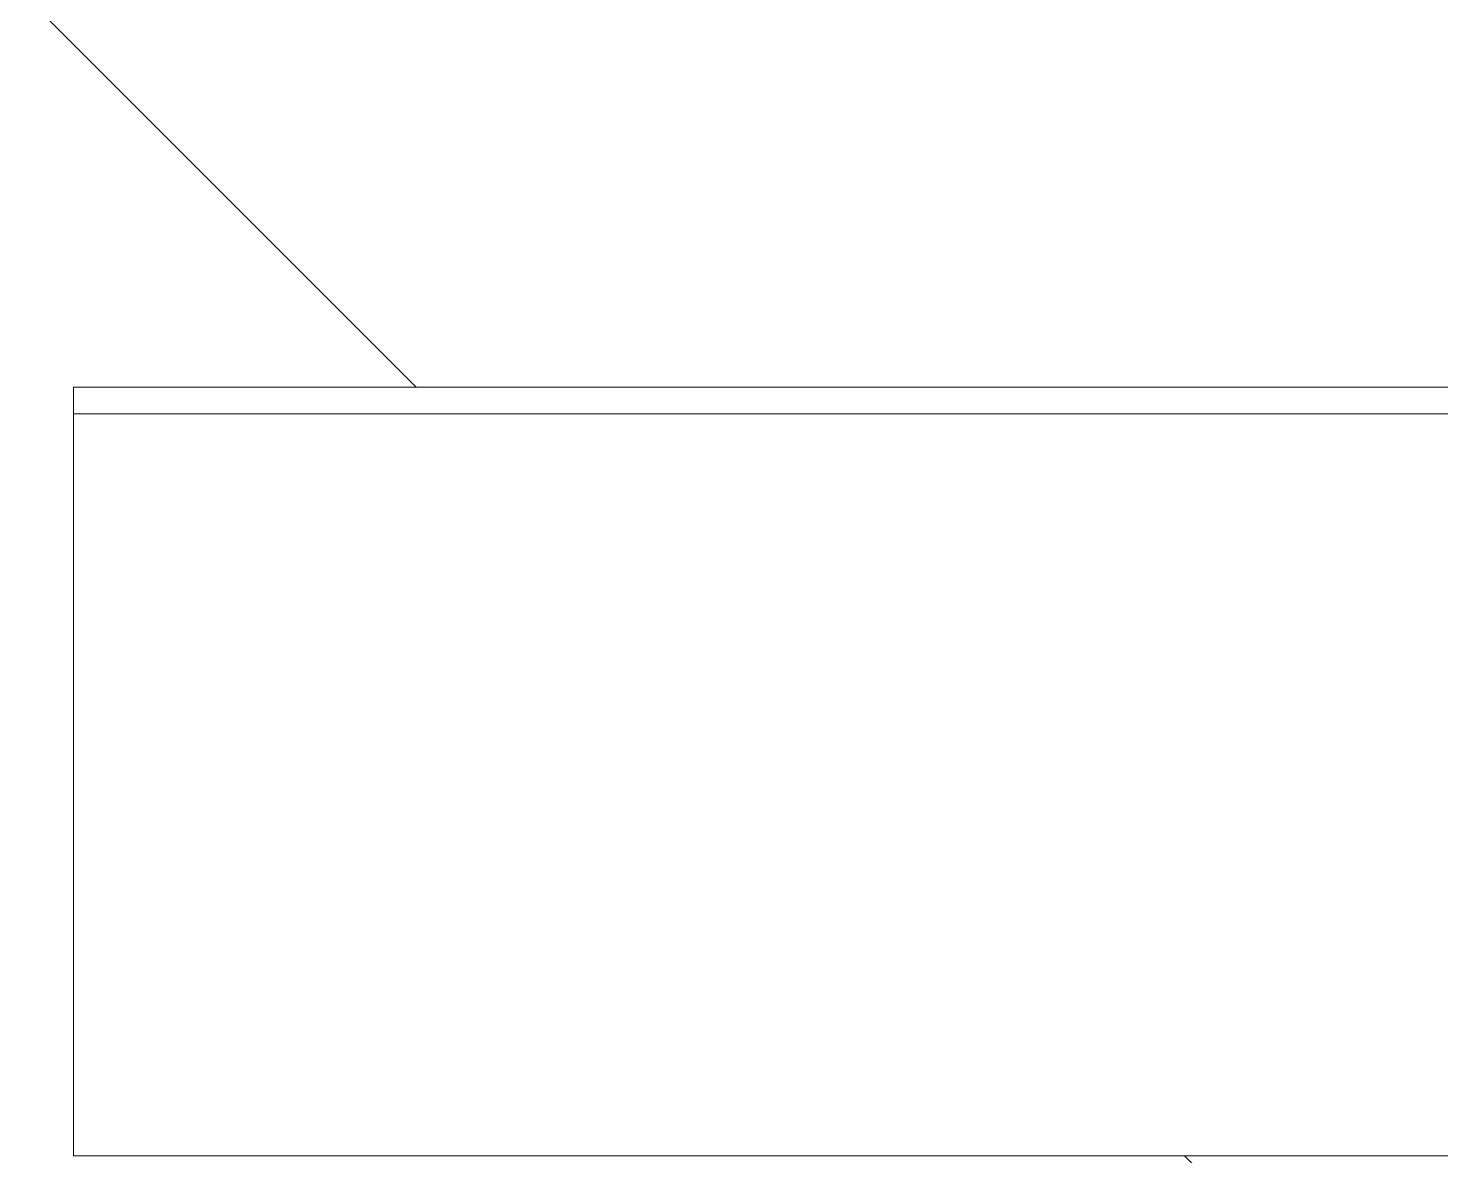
# Model space of a CAD drawing. Header units: millimetres. Extents: x -106145 to 154907, y -84585 to 152038.
# Drawn here: x 28839.5 to 28984.6, y -15319.4 to -15203.6 of the extents above; entities that cross this region are included whole.
import ezdxf

# ---------------------------------------------------------------- set-up
doc = ezdxf.new("R2010")
doc.units = ezdxf.units.MM
for name, color, linetype, lineweight in [('A-FLOR', 7, 'Continuous', 5), ('A-GLAZ', 7, 'Continuous', 5), ('A-WALL-PATT', 7, 'Continuous', 5)]:
    doc.layers.add(name, color=color, linetype=linetype, lineweight=lineweight)

# ---------------------------------------------------------------- blocks, each defined once
blk = doc.blocks.new('Louver_window_family_object_4856 - 7450 _ 700-12059078-Site Plan -MAIN')
at = {"layer": 'A-GLAZ', "color": 253, "true_color": 0xaaaaaa}
for p, q in [((-680.2, 39.47), (894.6, 39.47)), ((894.6, 39.47), (894.6, -36.72)), ((-680.2, -36.72), (894.6, -36.72)), ((894.6, -36.72), (894.6, -39.47)), ((894.6, -39.47), (-680.2, -39.47))]:
    blk.add_line(p, q, dxfattribs=at)
blk = doc.blocks.new('2022_11_09_AB BLOCKFACADE WITH CONTINOUS WINDOW_rvt-1-Site Plan -MAIN')
at = {"layer": 'A-WALL-PATT', "true_color": 0xeaeaea}
h = blk.add_hatch(dxfattribs=at)
h.set_pattern_fill('FP_19', color=254, style=0, pattern_type=2)
h.set_pattern_definition([(315, (0, 0), (84.18955, 84.18955), [])])
h.paths.add_polyline_path([(31863.75, -15394.95), (31863.75, -15164.95), (30088.75, -15164.95), (30088.75, -15240.48), (30418.95, -15243.23), (30418.95, -15319.41), (30088.75, -15319.41), (30088.75, -15394.95), (31312.92, -15394.95)], flags=0)
h.paths.add_polyline_path([(28162.33, -15394.95), (29388.75, -15394.95), (29388.75, -15319.41), (28844.15, -15319.41), (28844.15, -15240.48), (29388.75, -15240.48), (29388.75, -15164.95), (25388.75, -15164.95), (25388.75, -15394.95), (26061.94, -15394.95)], flags=0)
at = {"color": 253, "lineweight": 5, "true_color": 0xaaaaaa, "rotation": 180}
blk.add_blockref('Louver_window_family_object_4856 - 7450 _ 700-12059078-Site Plan -MAIN', (29738.75, -15279.95), dxfattribs=at)

msp = doc.modelspace()

# ---------------------------------------------------------------- block references
at = {"lineweight": 5}
msp.add_blockref('2022_11_09_AB BLOCKFACADE WITH CONTINOUS WINDOW_rvt-1-Site Plan -MAIN', (0, 0), dxfattribs=at)

# ---------------------------------------------------------------- next in the draw order: linework, layer by layer
at = {"layer": 'A-FLOR', "color": 253, "true_color": 0x9c989a}
for radius, start, end in [(52149.11, 252.817861, 283.429625), (52139.11, 252.853436, 283.38316), (52729.11, 252.604136, 288.114669)]:
    msp.add_arc((17983.27, 35251.73), radius, start, end, dxfattribs=at)
at = {"layer": 'A-FLOR'}
for radius, start, end in [(52149.11, 252.817861, 283.429625), (52139.11, 252.853436, 283.38316), (52729.11, 252.604136, 288.114669), (52739.11, 252.607539, 288.111115)]:
    msp.add_arc((17983.27, 35251.73), radius, start, end, dxfattribs=at)

doc.saveas('drawing.dxf')
